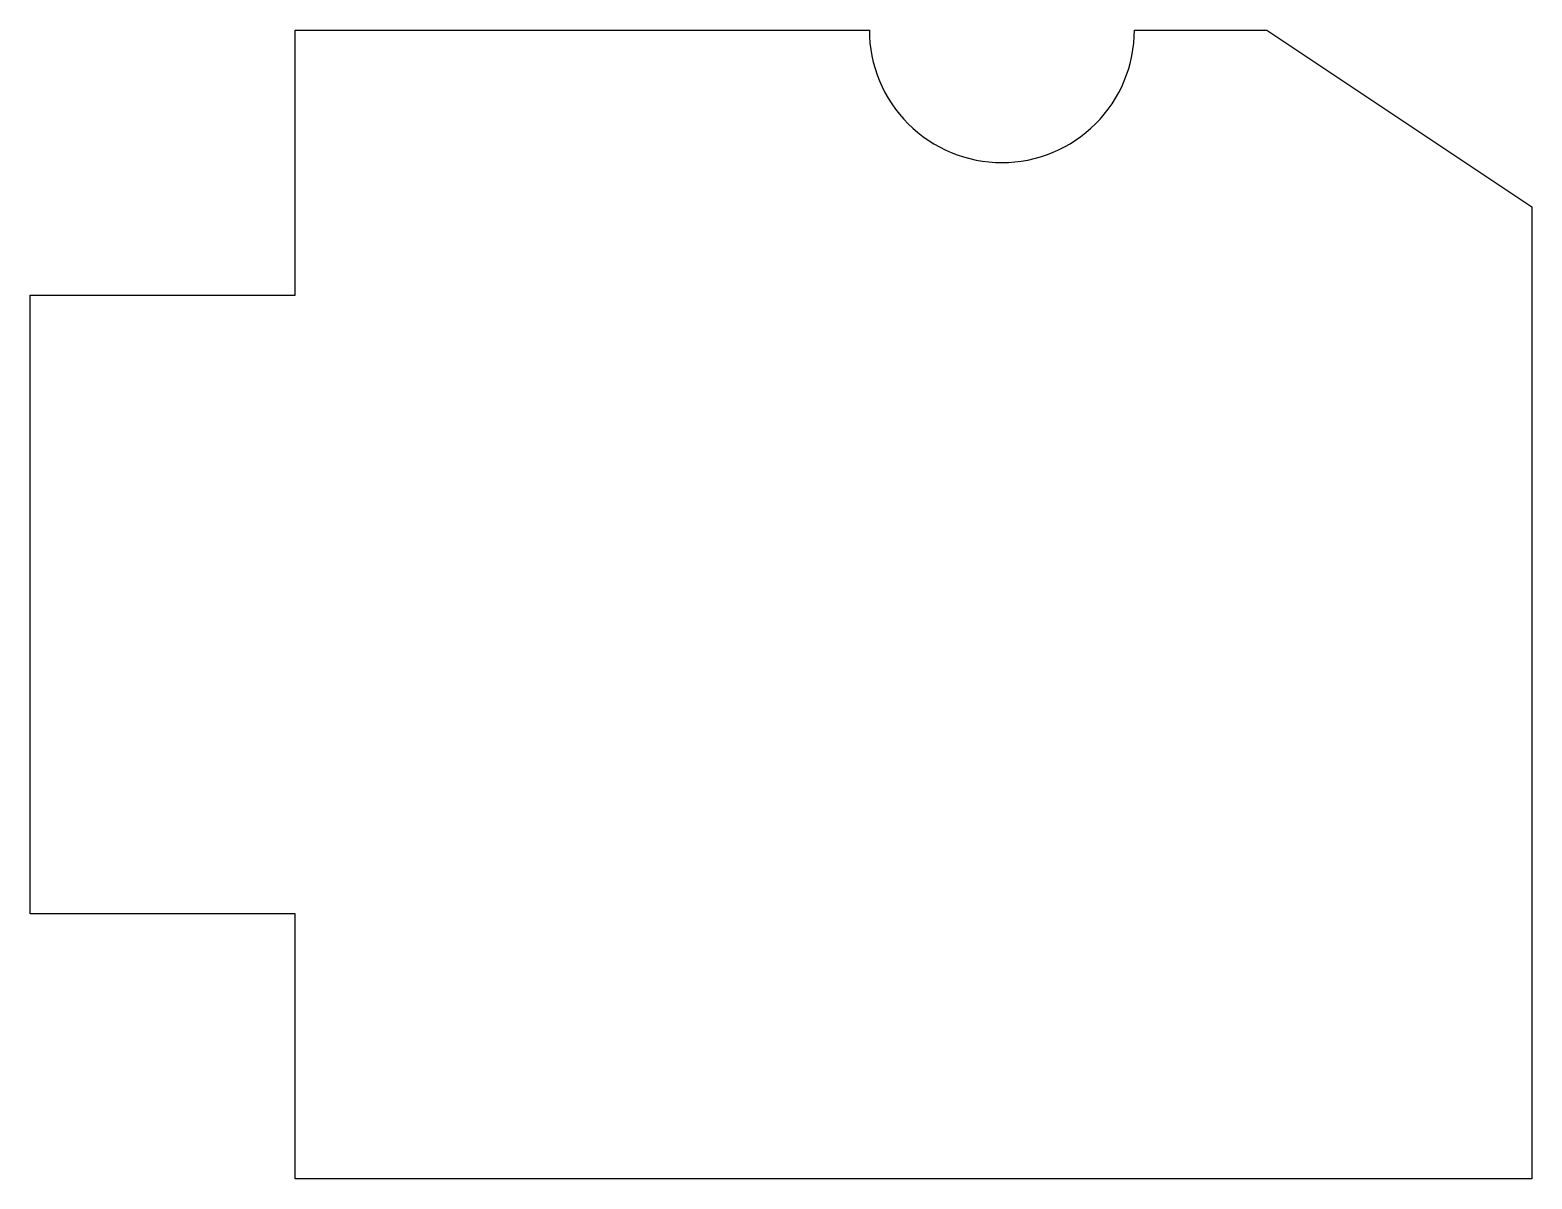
# Model space of a CAD drawing. Header units: millimetres. Extents: x 0 to 17, y 0 to 13.
import ezdxf

# ---------------------------------------------------------------- set-up
doc = ezdxf.new("R2010")
doc.units = ezdxf.units.MM
doc.layers.add('CUT', color=1, linetype='Continuous')

msp = doc.modelspace()

# ---------------------------------------------------------------- linework, layer by layer
at = {"layer": 'CUT'}
msp.add_lwpolyline([(0, 10), (3, 10), (3, 13), (9.5, 13), (9.5018, 12.9264), (9.5072, 12.853), (9.5162, 12.7799), (9.5288, 12.7074), (9.545, 12.6355), (9.5646, 12.5646), (9.5877, 12.4947), (9.6142, 12.426), (9.644, 12.3587), (9.6771, 12.2929), (9.7134, 12.2288), (9.7528, 12.1666), (9.7952, 12.1065), (9.8405, 12.0484), (9.8886, 11.9927), (9.9393, 11.9393), (9.9927, 11.8886), (10.0484, 11.8405), (10.1065, 11.7952), (10.1666, 11.7528), (10.2288, 11.7134), (10.2929, 11.6771), (10.3587, 11.644), (10.426, 11.6142), (10.4947, 11.5877), (10.5646, 11.5646), (10.6355, 11.545), (10.7074, 11.5288), (10.7799, 11.5162), (10.853, 11.5072), (10.9264, 11.5018), (11, 11.5), (11.0736, 11.5018), (11.147, 11.5072), (11.2201, 11.5162), (11.2926, 11.5288), (11.3645, 11.545), (11.4354, 11.5646), (11.5053, 11.5877), (11.574, 11.6142), (11.6413, 11.644), (11.7071, 11.6771), (11.7712, 11.7134), (11.8334, 11.7528), (11.8935, 11.7952), (11.9516, 11.8405), (12.0073, 11.8886), (12.0607, 11.9393), (12.1114, 11.9927), (12.1595, 12.0484), (12.2048, 12.1065), (12.2472, 12.1666), (12.2866, 12.2288), (12.3229, 12.2929), (12.356, 12.3587), (12.3858, 12.426), (12.4123, 12.4947), (12.4354, 12.5646), (12.455, 12.6355), (12.4712, 12.7074), (12.4838, 12.7799), (12.4928, 12.853), (12.4982, 12.9264), (12.5, 13), (14, 13), (17, 11), (17, 0), (3, 0), (3, 3), (0, 3), (0, 10)], close=True, dxfattribs=at)

doc.saveas('drawing.dxf')
